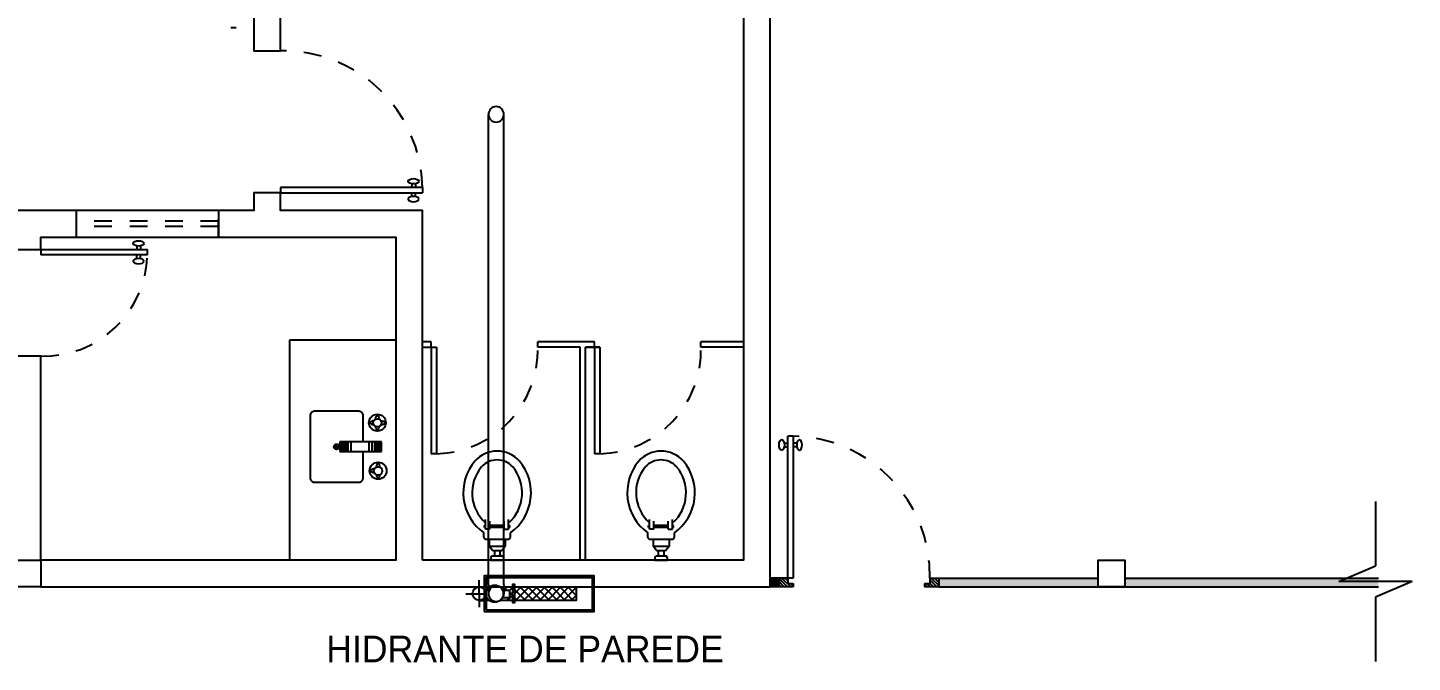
# Model space of a CAD drawing. Header units: millimetres. Extents: x 952 to 2017, y 419 to 1447.
# Drawn here: x 1009.42 to 1017.22, y 456.97 to 460.55 of the extents above; entities that cross this region are included whole.
import ezdxf

# ---------------------------------------------------------------- set-up
doc = ezdxf.new("R2010")
doc.units = ezdxf.units.MM
doc.linetypes.add('ACAD_ISO03W100', pattern=[30, 12, -18])
doc.layers.get('0').update_dxf_attribs({"color": 5})
for name, color, linetype in [('can01', 1, 'Continuous'), ('can02', 2, 'Continuous'), ('ESQUADRIAS', 2, 'Continuous'), ('Fios', 10, 'Continuous'), ('INCENDIO', 1, 'Continuous'), ('Janela', 2, 'Continuous'), ('pena 01', 1, 'Continuous'), ('pena02', 2, 'Continuous'), ('pena04', 4, 'Continuous')]:
    doc.layers.add(name, color=color, linetype=linetype)
doc.styles.get("Standard").update_dxf_attribs({"font": 'ERASLGHT.TTF'})

msp = doc.modelspace()

# ---------------------------------------------------------------- hatches: boundary and pattern name
at = {"layer": 'INCENDIO'}
h = msp.add_hatch(dxfattribs=at)
h.set_pattern_fill('NET', color=256, scale=0.01, angle=45, style=0)
h.set_pattern_definition([(45, (-1.81216, 1.871872), (-0.0224506403, 0.0224506403), []), (135, (-1.81216, 1.871872), (-0.0224506403, -0.0224506403), [])])
h.paths.add_polyline_path([(1012.5075, 457.3988), (1012.159, 457.3988), (1012.159, 457.3225), (1012.5075, 457.3225)])
h.paths.add_polyline_path([(1012.1503, 457.3988), (1012.078, 457.3988, -0.117134), (1012.0919, 457.3812), (1012.1321, 457.3812), (1012.1321, 457.3631), (1012.1503, 457.3631)])
h.paths.add_polyline_path([(1012.1503, 457.3565), (1012.1321, 457.3565), (1012.1321, 457.338), (1012.0909, 457.338, -0.10512), (1012.078, 457.3225), (1012.1503, 457.3225)])
msp.add_hatch(color=256, dxfattribs=at).paths.add_polyline_path([(1012.159, 457.4138), (1012.1503, 457.4138), (1012.1503, 457.3631), (1012.1321, 457.3631), (1012.1321, 457.3565), (1012.1503, 457.3565), (1012.1503, 457.3102), (1012.159, 457.3102)])
at = {"layer": 'pena02'}
for points in [[(1013.6507, 457.3988), (1013.6507, 457.4488), (1013.6007, 457.4488), (1013.6007, 457.3988)], [(1015.4491, 457.3988), (1015.4491, 457.4488), (1014.5507, 457.4488), (1014.5507, 457.3988)], [(1017.0293, 457.3988), (1017.0293, 457.4488), (1015.5991, 457.4488), (1015.5991, 457.3988)]]:
    msp.add_hatch(color=256, dxfattribs=at).paths.add_polyline_path(points)
h = msp.add_hatch(dxfattribs=at)
h.set_pattern_fill('LINE', color=256, scale=0.004, angle=45, style=0)
h.set_pattern_definition([(315, (-1004.148235, 2398.697781), (-0.00898025612, -0.00898025612), [])])
h.paths.add_polyline_path([(1013.6507, 457.4488), (1013.6507, 457.3988), (1013.7307, 457.3988), (1013.7307, 457.4188), (1013.7007, 457.4188), (1013.7007, 457.4488)])
h = msp.add_hatch(dxfattribs=at)
h.set_pattern_fill('LINE', color=256, scale=0.004, angle=45, style=0)
h.set_pattern_definition([(315, (-1004.348235, 2398.697781), (-0.00898025612, -0.00898025612), [])])
h.paths.add_polyline_path([(1014.5507, 457.4488), (1014.5507, 457.3988), (1014.4707, 457.3988), (1014.4707, 457.4188), (1014.5007, 457.4188), (1014.5007, 457.4488)])

# ---------------------------------------------------------------- linework, layer by layer
at = {"layer": 'can01', "extrusion": (1, 0, 2.22045e-16)}
for p, q in [((1012.0127, 460.0607, 3.15), (1012.0127, 460.0607, 3.6)), ((1012.1, 460.0607, 3.15), (1012.1, 460.0607, 3.6))]:
    msp.add_line(p, q, dxfattribs=at)
at = {"layer": 'can01'}
for p, q in [((1012.0127, 457.4107, 3.1), (1012.0127, 460.0107, 3.1)), ((1012.1, 457.4107, 3.1), (1012.1, 460.0107, 3.1))]:
    msp.add_line(p, q, dxfattribs=at)
at = {"layer": 'can01', "extrusion": (4.44089e-16, 0, -1)}
for p, q in [((1012.0127, 457.3607, 3.05), (1012.0127, 457.3607, 1.6)), ((1012.1, 457.3607, 3.05), (1012.1, 457.3607, 1.6))]:
    msp.add_line(p, q, dxfattribs=at)
for centre in [(-1012.0564, 460.0607, -3.6), (-1012.0564, 457.3607, -1.6)]:
    msp.add_circle(centre, 0.0436, dxfattribs=at)
at = {"layer": 'can01', "extrusion": (1, 0, 0)}
for centre, start, end in [((460.0107, 3.15, 1012.0127), 270, 0), ((460.0107, 3.15, 1012.1), 270, 0), ((457.4107, 3.05, 1012.0127), 90, 180), ((457.4107, 3.05, 1012.1), 90, 180)]:
    msp.add_arc(centre, 0.05, start, end, dxfattribs=at)
at = {"layer": 'can02'}
for points in [[(1011.6407, 460.7588), (1011.6407, 463.3988), (1012.0457, 463.3988), (1012.0457, 463.5488), (1011.0925, 463.5488), (1011.0925, 463.3988), (1011.4907, 463.3988), (1011.4907, 460.9088), (1010.8407, 460.9088), (1010.8407, 460.9488), (1010.8407, 461.5988), (1010.5907, 461.5988), (1010.5907, 461.4488), (1010.6907, 461.4488), (1010.6907, 460.4188), (1010.8407, 460.4188), (1010.8407, 460.7588)], [(1009.4907, 459.2988), (1009.4907, 459.3688), (1009.6907, 459.3688), (1009.6907, 459.5188), (1009.3407, 459.5188), (1009.3407, 459.2988)], [(1009.4907, 457.5488), (1009.4907, 458.6988), (1009.3407, 458.6988), (1009.3407, 457.5488)]]:
    msp.add_lwpolyline(points, close=True, dxfattribs=at)
for points in [[(1013.6007, 463.5488), (1013.0457, 463.5488), (1013.0457, 463.3988), (1013.4507, 463.3988), (1013.4507, 457.5488), (1011.6407, 457.5488)], [(1011.6407, 457.3988), (1013.6007, 457.3988), (1013.6007, 463.3988)], [(1011.6407, 457.5488), (1011.6407, 459.5188), (1010.8407, 459.5188), (1010.8407, 459.6188), (1010.6907, 459.6188), (1010.6907, 459.5188), (1010.4907, 459.5188), (1010.4907, 459.3688), (1010.6907, 459.3688), (1011.4907, 459.3688), (1011.4907, 457.5488), (1009.4907, 457.5488), (1009.4907, 457.3988), (1011.6407, 457.3988), (1011.6407, 457.3988)]]:
    msp.add_lwpolyline(points, dxfattribs=at)
at = {"layer": 'ESQUADRIAS'}
for p, q in [((1011.6407, 458.7488), (1011.6907, 458.7488)), ((1011.6907, 458.7488), (1011.6907, 458.7788)), ((1011.6907, 458.7488), (1011.7207, 458.7488)), ((1012.2907, 458.7488), (1012.2907, 458.7788)), ((1012.5607, 458.7488), (1012.6107, 458.7488)), ((1012.6107, 458.7488), (1012.6107, 458.7788)), ((1012.6107, 458.7488), (1012.6407, 458.7488)), ((1013.2107, 458.7488), (1013.2107, 458.7788))]:
    msp.add_line(p, q, dxfattribs=at)
at = {"layer": 'Fios'}
for p, q in [((1011.4907, 458.7884), (1010.8907, 458.7884)), ((1010.8907, 458.7884), (1010.8907, 457.5488)), ((1011.0073, 458.3634), (1011.0073, 458.0134)), ((1011.2823, 458.3884), (1011.0323, 458.3884)), ((1011.3073, 458.2155), (1011.3073, 458.3634)), ((1011.1568, 458.1731), (1011.1568, 458.2036)), ((1011.1742, 458.2155), (1011.1742, 458.1613)), ((1011.4103, 458.2155), (1011.1742, 458.2155)), ((1011.1772, 458.2155), (1011.1772, 458.1613)), ((1011.1809, 458.2155), (1011.1809, 458.1613)), ((1011.1854, 458.2155), (1011.1854, 458.1613)), ((1011.1913, 458.2155), (1011.1913, 458.1613)), ((1011.1994, 458.2155), (1011.1994, 458.1613)), ((1011.2087, 458.2155), (1011.2087, 458.1613)), ((1011.2202, 458.2155), (1011.2202, 458.1613)), ((1011.2376, 458.2155), (1011.2376, 458.1613)), ((1011.3391, 458.2155), (1011.3391, 458.1613)), ((1011.3554, 458.2155), (1011.3554, 458.1613)), ((1011.3706, 458.2155), (1011.3706, 458.1613)), ((1011.3799, 458.2155), (1011.3799, 458.1613)), ((1011.3869, 458.2155), (1011.3869, 458.1613)), ((1011.3936, 458.2155), (1011.3936, 458.1613)), ((1011.3995, 458.2155), (1011.3995, 458.1613)), ((1011.4032, 458.2155), (1011.4032, 458.1613)), ((1011.4054, 458.2155), (1011.4054, 458.1613)), ((1011.4076, 458.2155), (1011.4076, 458.1613)), ((1011.4088, 458.2155), (1011.4088, 458.1613)), ((1011.4103, 458.1613), (1011.4103, 458.2155)), ((1011.1416, 458.1884), (1011.1721, 458.1884)), ((1011.1742, 458.1613), (1011.4103, 458.1613)), ((1011.3073, 458.0134), (1011.3073, 458.1613)), ((1011.0323, 457.9884), (1011.2823, 457.9884)), ((1011.9903, 457.734), (1011.9903, 457.7447)), ((1011.9962, 457.7447), (1011.9903, 457.7447)), ((1011.9962, 457.734), (1011.9903, 457.734)), ((1011.9962, 457.725), (1011.9962, 457.7781)), ((1012.0213, 457.725), (1012.0213, 457.769)), ((1012.1016, 457.7447), (1012.0213, 457.7447)), ((1012.1016, 457.734), (1012.0213, 457.734)), ((1012.1016, 457.725), (1012.1016, 457.769)), ((1012.1266, 457.725), (1012.1266, 457.7781)), ((1012.1266, 457.7447), (1012.1325, 457.7447)), ((1012.1266, 457.734), (1012.1325, 457.734)), ((1012.1325, 457.734), (1012.1325, 457.7447)), ((1012.9202, 457.7447), (1012.9143, 457.7447)), ((1012.9143, 457.734), (1012.9143, 457.7447)), ((1012.9202, 457.734), (1012.9143, 457.734)), ((1012.9202, 457.725), (1012.9202, 457.7781)), ((1012.9452, 457.725), (1012.9452, 457.769)), ((1013.0256, 457.7447), (1012.9452, 457.7447)), ((1013.0256, 457.734), (1012.9452, 457.734)), ((1013.0256, 457.725), (1013.0256, 457.769)), ((1013.0506, 457.725), (1013.0506, 457.7781)), ((1013.0506, 457.7447), (1013.0565, 457.7447)), ((1013.0506, 457.734), (1013.0565, 457.734)), ((1013.0565, 457.734), (1013.0565, 457.7447)), ((1011.9868, 457.6801), (1011.9868, 457.7036)), ((1012.0213, 457.725), (1011.9962, 457.725)), ((1011.998, 457.6688), (1012.1255, 457.6688)), ((1012.0168, 457.6688), (1012.0168, 457.6288)), ((1012.1016, 457.725), (1012.1266, 457.725)), ((1012.1068, 457.6688), (1012.1068, 457.6288)), ((1012.1368, 457.6801), (1012.1368, 457.7036)), ((1012.9107, 457.6801), (1012.9107, 457.7036)), ((1012.9452, 457.725), (1012.9202, 457.725)), ((1012.922, 457.6688), (1013.0495, 457.6688)), ((1012.9407, 457.6688), (1012.9407, 457.6288)), ((1013.0256, 457.725), (1013.0506, 457.725)), ((1013.0307, 457.6688), (1013.0307, 457.6288)), ((1013.0607, 457.6801), (1013.0607, 457.7036)), ((1012.0168, 457.6288), (1012.1068, 457.6288)), ((1012.0363, 457.6038), (1012.0168, 457.6288)), ((1012.0363, 457.6038), (1012.0873, 457.6038)), ((1012.0368, 457.5738), (1012.0868, 457.5738)), ((1012.0463, 457.6038), (1012.0463, 457.5738)), ((1012.0773, 457.6038), (1012.0773, 457.5738)), ((1012.0873, 457.6038), (1012.1068, 457.6288)), ((1012.9602, 457.6038), (1012.9407, 457.6288)), ((1012.9407, 457.6288), (1013.0307, 457.6288)), ((1012.9602, 457.6038), (1013.0112, 457.6038)), ((1012.9607, 457.5738), (1013.0107, 457.5738)), ((1012.9702, 457.6038), (1012.9702, 457.5738)), ((1013.0012, 457.6038), (1013.0012, 457.5738)), ((1013.0112, 457.6038), (1013.0307, 457.6288)), ((1012.0268, 457.5638), (1012.0268, 457.5488)), ((1012.0268, 457.5488), (1012.0968, 457.5488)), ((1012.0968, 457.5638), (1012.0968, 457.5488)), ((1012.9507, 457.5638), (1012.9507, 457.5488)), ((1012.9507, 457.5488), (1013.0207, 457.5488)), ((1013.0207, 457.5638), (1013.0207, 457.5488))]:
    msp.add_line(p, q, dxfattribs=at)
for centre, radius in [((1011.3867, 458.3241), 0.0477), ((1011.3869, 458.3232), 0.0233), ((1011.1568, 458.1884), 0.0152), ((1011.3908, 458.0534), 0.0477), ((1011.391, 458.0526), 0.0233)]:
    msp.add_circle(centre, radius, dxfattribs=at)
for centre, radius, start, end in [((1011.0323, 458.3634), 0.025, 89.99996, 180.00004), ((1011.2823, 458.3634), 0.025, 359.99996, 90.00004), ((1011.4597, 458.3241), 0.0871, 146.83688, 167.49214), ((1011.3138, 458.3241), 0.0871, 12.68337, 33.16312), ((1011.3859, 458.2508), 0.0871, 102.19895, 122.50746), ((1011.3876, 458.3967), 0.0871, 236.18121, 255.97518), ((1011.4597, 458.3241), 0.0871, 193.87427, 213.16312), ((1011.3138, 458.3241), 0.0871, 326.83688, 345.95713), ((1011.3859, 458.2508), 0.0871, 56.18121, 76.17978), ((1011.3876, 458.3967), 0.0871, 283.01879, 302.50746), ((1012.0618, 457.9946), 0.1695, 41.99608, 138.00392), ((1012.9857, 457.9946), 0.1695, 41.99608, 138.00392), ((1011.39, 457.9802), 0.0871, 102.19895, 122.50746), ((1011.3916, 458.126), 0.0871, 236.18121, 255.97518), ((1011.4638, 458.0534), 0.0871, 146.83688, 167.49214), ((1011.3179, 458.0534), 0.0871, 12.68337, 33.16312), ((1012.1485, 457.9294), 0.2778, 139.97477, 234.38301), ((1012.1485, 457.9294), 0.2278, 139.97477, 228.04005), ((1012.0618, 457.9946), 0.1195, 41.99608, 138.00392), ((1011.975, 457.9294), 0.2278, 311.74307, 40.02523), ((1011.975, 457.9294), 0.2778, 305.61699, 40.02523), ((1013.0725, 457.9294), 0.2778, 139.97477, 234.38301), ((1013.0725, 457.9294), 0.2278, 139.97477, 228.04005), ((1012.9857, 457.9946), 0.1195, 41.99608, 138.00392), ((1012.899, 457.9294), 0.2278, 311.74307, 40.02523), ((1012.899, 457.9294), 0.2778, 305.61699, 40.02523), ((1011.0323, 458.0134), 0.025, 179.99996, 270.00004), ((1011.2823, 458.0134), 0.025, 269.99996, 0.00004), ((1011.4638, 458.0534), 0.0871, 193.87427, 213.16312), ((1011.3179, 458.0534), 0.0871, 326.83688, 345.95713), ((1011.998, 457.6801), 0.0113, 180, 270), ((1012.1255, 457.6801), 0.0113, 270, 0), ((1012.922, 457.6801), 0.0113, 180, 270), ((1013.0495, 457.6801), 0.0113, 270, 0), ((1012.0368, 457.5638), 0.01, 90, 180), ((1012.0868, 457.5638), 0.01, 0, 90), ((1012.9607, 457.5638), 0.01, 90, 180), ((1013.0107, 457.5638), 0.01, 0, 90)]:
    msp.add_arc(centre, radius, start, end, dxfattribs=at)
at = {"layer": 'INCENDIO'}
for p, q in [((1011.9613, 457.3607), (1011.9613, 457.4371)), ((1011.8848, 457.3607), (1011.9613, 457.3607)), ((1011.9613, 457.3988), (1011.9994, 457.3988)), ((1011.9613, 457.3607), (1011.9994, 457.3607)), ((1011.9613, 457.3607), (1011.9613, 457.2842)), ((1011.9613, 457.3225), (1011.9994, 457.3225))]:
    msp.add_line(p, q, dxfattribs=at)
for points in [[(1011.9894, 457.2607), (1012.6094, 457.2607), (1012.6094, 457.4607), (1011.9894, 457.4607)], [(1011.9994, 457.2707), (1012.5994, 457.2707), (1012.5994, 457.4507), (1011.9994, 457.4507)]]:
    msp.add_lwpolyline(points, close=True, dxfattribs=at)
for points in [[(1012.0179, 457.3225), (1011.9994, 457.3225), (1011.9994, 457.3988), (1012.0179, 457.3988)], [(1012.078, 457.3988), (1012.1503, 457.3988)], [(1012.0919, 457.3812), (1012.1321, 457.3812), (1012.1321, 457.338), (1012.0909, 457.338)], [(1012.1321, 457.3631), (1012.1503, 457.3631)], [(1012.1503, 457.3565), (1012.1321, 457.3565)], [(1012.1503, 457.3631), (1012.1503, 457.4138), (1012.159, 457.4138), (1012.159, 457.3102), (1012.1503, 457.3102), (1012.1503, 457.3565)], [(1012.159, 457.3988), (1012.5075, 457.3988), (1012.5075, 457.3225), (1012.159, 457.3225)], [(1012.1503, 457.3225), (1012.078, 457.3225)]]:
    msp.add_lwpolyline(points, dxfattribs=at)
for centre, radius in [((1011.9613, 457.3607), 0.0381), ((1012.0479, 457.3607), 0.0485)]:
    msp.add_circle(centre, radius, dxfattribs=at)
at = {"layer": 'Janela'}
for p, q in [((1010.5907, 460.5488), (1010.5607, 460.5488)), ((1011.6907, 458.7488), (1011.6907, 458.1488)), ((1011.7207, 458.7488), (1011.7207, 458.1488)), ((1012.6107, 458.7488), (1012.6107, 458.1488)), ((1012.6407, 458.7488), (1012.6407, 458.1488)), ((1011.7207, 458.1488), (1011.6907, 458.1488)), ((1012.6407, 458.1488), (1012.6107, 458.1488))]:
    msp.add_line(p, q, dxfattribs=at)
at = {"layer": 'pena 01', "linetype": 'ACAD_ISO03W100', "ltscale": 0.005}
for p, q in [((1009.6907, 459.3688), (1009.6907, 459.5188)), ((1010.4907, 459.4588), (1009.6907, 459.4588)), ((1010.4907, 459.3688), (1010.4907, 459.5188)), ((1010.4907, 459.4288), (1009.6907, 459.4288))]:
    msp.add_line(p, q, dxfattribs=at)
for centre, radius, start, end in [((1010.8557, 459.6338), 0.7851, 1.09469, 91.09469), ((1009.5057, 459.2838), 0.5852, 268.5312, 358.5312), ((1011.7057, 458.7338), 0.5852, 271.4688, 1.4688), ((1012.6257, 458.7338), 0.5852, 271.4688, 1.4688), ((1013.7157, 457.4638), 0.7851, 358.90531, 88.90531)]:
    msp.add_arc(centre, radius, start, end, dxfattribs=at)
at = {"layer": 'pena02'}
for p, q in [((1010.8407, 459.6488), (1010.8407, 459.6188)), ((1011.6407, 459.6488), (1010.8407, 459.6488)), ((1010.8407, 459.6188), (1011.6407, 459.6188)), ((1011.5807, 459.6696), (1011.5807, 459.6488)), ((1011.5807, 459.5979), (1011.5807, 459.6188)), ((1011.6007, 459.6696), (1011.6007, 459.6488)), ((1011.6007, 459.5979), (1011.6007, 459.6188)), ((1011.6407, 459.6488), (1011.6407, 459.6188)), ((1010.4907, 459.5188), (1009.6907, 459.5188)), ((1009.6907, 459.3688), (1010.4907, 459.3688)), ((1009.4907, 459.2988), (1010.0907, 459.2988)), ((1009.4907, 459.2988), (1009.4907, 459.2688)), ((1010.0307, 459.3196), (1010.0307, 459.2988)), ((1010.0507, 459.3196), (1010.0507, 459.2988)), ((1010.0907, 459.2688), (1010.0907, 459.2988)), ((1010.0907, 459.2688), (1009.4907, 459.2688)), ((1010.0307, 459.2479), (1010.0307, 459.2688)), ((1010.0507, 459.2479), (1010.0507, 459.2688)), ((1011.6907, 458.7788), (1011.6407, 458.7788)), ((1011.6907, 458.7788), (1011.6407, 458.7788)), ((1012.6107, 458.7788), (1012.2907, 458.7788)), ((1012.5307, 458.7488), (1012.2907, 458.7488)), ((1012.5307, 457.5488), (1012.5307, 458.7488)), ((1012.6107, 458.7788), (1012.5607, 458.7788)), ((1012.6107, 458.7788), (1012.5607, 458.7788)), ((1012.5607, 457.5488), (1012.5607, 458.7488)), ((1012.6407, 458.7488), (1012.5607, 458.7488)), ((1013.4507, 458.7788), (1013.2107, 458.7788)), ((1013.4507, 458.7488), (1013.2107, 458.7488)), ((1013.6799, 458.2088), (1013.7007, 458.2088)), ((1013.7007, 457.4488), (1013.7007, 458.2488)), ((1013.7307, 458.2488), (1013.7007, 458.2488)), ((1013.7307, 458.2488), (1013.7307, 457.4488)), ((1013.7516, 458.2088), (1013.7307, 458.2088)), ((1013.6799, 458.1888), (1013.7007, 458.1888)), ((1013.7516, 458.1888), (1013.7307, 458.1888)), ((1017.0127, 457.8795), (1017.0127, 457.5169)), ((1016.8052, 457.4288), (1017.0127, 457.5169)), ((1013.6507, 457.4488), (1013.6007, 457.4488)), ((1013.7307, 457.4488), (1013.6507, 457.4488)), ((1013.6507, 457.4488), (1013.6507, 457.3988)), ((1013.6507, 457.4488), (1013.7007, 457.4488)), ((1013.7307, 457.4488), (1013.7007, 457.4488)), ((1013.7007, 457.4488), (1013.7007, 457.4188)), ((1013.7007, 457.4188), (1013.7307, 457.4188)), ((1013.7307, 457.4188), (1013.7307, 457.3988)), ((1014.4707, 457.4188), (1014.5007, 457.4188)), ((1014.4707, 457.4188), (1014.4707, 457.3988)), ((1014.5007, 457.4488), (1014.5507, 457.4488)), ((1014.5007, 457.4488), (1014.5007, 457.4188)), ((1014.5507, 457.4488), (1015.4491, 457.4488)), ((1014.5507, 457.4488), (1014.5507, 457.3988)), ((1015.5991, 457.4488), (1017.0293, 457.4488)), ((1017.2201, 457.4288), (1016.8052, 457.4288)), ((1017.2201, 457.4288), (1017.0127, 457.3409)), ((1013.6507, 457.3988), (1013.6007, 457.3988)), ((1013.7307, 457.3988), (1013.6507, 457.3988)), ((1014.5507, 457.3988), (1014.4707, 457.3988)), ((1014.5507, 457.3988), (1017.0293, 457.3988)), ((1017.0127, 457.3409), (1017.0127, 456.9782))]:
    msp.add_line(p, q, dxfattribs=at)
for centre, major_axis in [((1011.5907, 459.6838), (0.03, 0)), ((1010.0407, 459.3338), (0.03, 0)), ((1013.6657, 458.1988), (0, 0.03))]:
    msp.add_ellipse(centre, major_axis=major_axis, ratio=0.5, dxfattribs=at)
at = {"layer": 'pena02', "extrusion": (0, 0, -1)}
for centre, major_axis in [((1011.5907, 459.5838), (0.03, 0)), ((1010.0407, 459.2338), (0.03, 0)), ((1013.7657, 458.1988), (0, 0.03))]:
    msp.add_ellipse(centre, major_axis=major_axis, ratio=0.5, dxfattribs=at)
at = {"layer": 'pena04'}
for points in [[(1009.3407, 457.3988), (1009.3407, 457.5488), (1009.4907, 457.5488), (1009.4907, 457.3988)], [(1015.4491, 457.3988), (1015.4491, 457.5488), (1015.5991, 457.5488), (1015.5991, 457.3988)]]:
    msp.add_lwpolyline(points, close=True, dxfattribs=at)

# ---------------------------------------------------------------- texts
at = {"insert": (1011.0986, 457.1244), "char_height": 0.15, "width": 11.620401, "attachment_point": 1}
msp.add_mtext('{\\fEras Demi ITC|b0|i0|c0|p34;HIDRANTE DE PAREDE}', dxfattribs=at)
at = {"layer": 'can01', "extrusion": (-1, 4.44089e-16, -2.22045e-16), "insert": (1012.0564, 460.2441, 3.6735), "char_height": 0.15, "width": 2.346657, "attachment_point": 1, "text_direction": (0, 0, 1)}
msp.add_mtext('VEM DO HIDRANTE SUPERIOR', dxfattribs=at)

doc.saveas('drawing.dxf')
